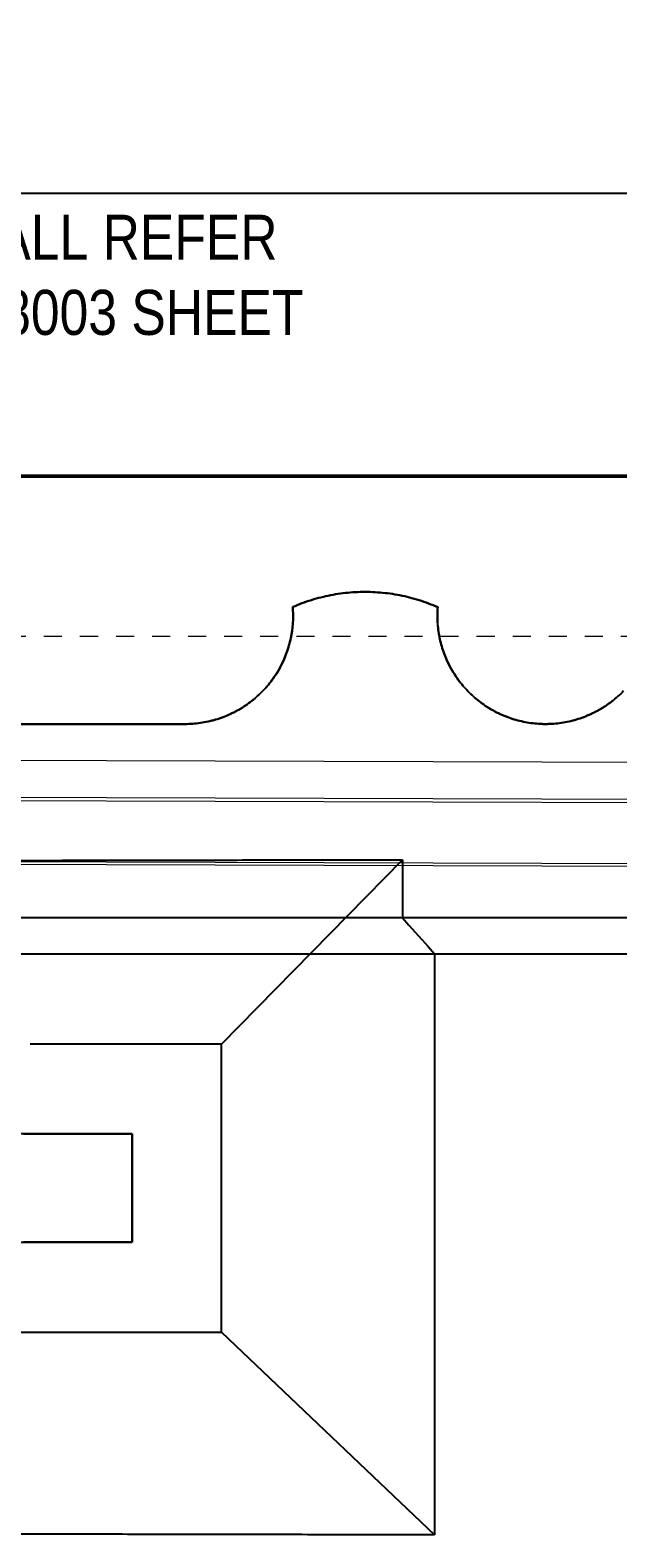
# Model space of a CAD drawing. Header units: metres. Extents: x -1161 to -1081, y 0 to 563.
# Drawn here: x -1145.6 to -1142.34, y 540.15 to 548.51 of the extents above; entities that cross this region are included whole.
import ezdxf

# ---------------------------------------------------------------- set-up
doc = ezdxf.new("R2010")
doc.units = ezdxf.units.M
doc.linetypes.add('JacobsDash', pattern=[0.0045, 0.003, -0.0015])
doc.linetypes.add('JacobsGridLine', pattern=[0.0145, 0.01, -0.001, 0.0025, -0.001])
for name, color, linetype, lineweight in [('A-FLOR', 7, 'Continuous', 50), ('A-GENM', 7, 'Continuous', 35), ('G-ANNO-TEXT', 7, 'Continuous', 9), ('S-BEAM', 7, 'Continuous', 50), ('S-BEAM-HDLN', 7, 'JacobsDash', 18), ('S-GRID', 7, 'Continuous', 9)]:
    doc.layers.add(name, color=color, linetype=linetype, lineweight=lineweight)
doc.styles.add('Arial Narrow_2', font='ARIALN.TTF', dxfattribs={"height": 0.25})

# ---------------------------------------------------------------- blocks, each defined once
blk = doc.blocks.new('Top of Pavement - RL A - Top of Pavement - RL A-68818558-DRG-2873121 - DECK SLAB GENERAL ARRANGEMENT PLAN')
at = {"layer": 'A-GENM', "color": 253, "lineweight": 25, "true_color": 0xa3a3a3}
for points, knots in [([(133.6546, 52.825), (133.6715, 52.7614), (133.7244, 52.5621), (133.8134, 52.2271), (133.9216, 51.8201), (134.0297, 51.4132), (134.1379, 51.0062), (134.246, 50.5993), (134.3542, 50.1923), (134.4623, 49.7853), (134.5704, 49.3784), (134.6786, 48.9714), (134.7867, 48.5645), (134.8949, 48.1575), (135.003, 47.7505), (135.1111, 47.3436), (135.2193, 46.9366), (135.3274, 46.5296), (135.4356, 46.1227), (135.5437, 45.7157), (135.6519, 45.3087), (135.76, 44.9017), (135.8682, 44.4948), (135.9763, 44.0878), (136.0844, 43.6808), (136.1926, 43.2739), (136.3007, 42.8669), (136.4089, 42.4599), (136.517, 42.0529), (136.6252, 41.6459), (136.7333, 41.239), (136.8415, 40.832), (136.9496, 40.425), (137.0578, 40.018), (137.1659, 39.611), (137.274, 39.204), (137.3822, 38.7971), (137.4903, 38.3901), (137.5985, 37.9831), (137.7066, 37.5761), (137.8148, 37.1691), (137.9229, 36.7621), (138.0311, 36.3552), (138.1392, 35.9482), (138.2474, 35.5412), (138.3555, 35.1342), (138.4637, 34.7272), (138.5718, 34.3202), (138.6799, 33.9132), (138.7881, 33.5062), (138.8962, 33.0993), (139.0044, 32.6923), (139.1125, 32.2853), (139.2207, 31.8783), (139.3288, 31.4713), (139.437, 31.0643), (139.5451, 30.6573), (139.6533, 30.2503), (139.7614, 29.8433), (139.8696, 29.4363), (139.9777, 29.0294), (140.0858, 28.6224), (140.194, 28.2154), (140.3021, 27.8084), (140.4103, 27.4014), (140.5184, 26.9944), (140.6266, 26.5874), (140.7347, 26.1804), (140.8429, 25.7734), (140.951, 25.3664), (141.0592, 24.9595), (141.1673, 24.5525), (141.2754, 24.1455), (141.3836, 23.7385), (141.4917, 23.3315), (141.5999, 22.9245), (141.708, 22.5175), (141.8162, 22.1105), (141.9243, 21.7036), (142.0325, 21.2966), (142.1406, 20.8896), (142.2487, 20.4826), (142.3569, 20.0756), (142.465, 19.6686), (142.5732, 19.2616), (142.6813, 18.8547), (142.7895, 18.4477), (142.8976, 18.0407), (143.0058, 17.6337), (143.1139, 17.2268), (143.222, 16.8198), (143.3302, 16.4128), (143.4383, 16.0058), (143.5465, 15.5989), (143.6546, 15.1919), (143.7627, 14.7849), (143.8709, 14.3779), (143.961, 14.0387), (144.0331, 13.7674), (144.0871, 13.5639), (144.1412, 13.3605), (144.2133, 13.0892), (144.3034, 12.75), (144.4116, 12.3431), (144.5197, 11.9361), (144.6278, 11.5291), (144.736, 11.1222), (144.8444, 10.7153), (144.9524, 10.3083), (145.0595, 9.9011), (145.1678, 9.4942), (145.2607, 9.1557), (145.3386, 8.886), (145.3992, 8.6845), (145.4628, 8.484), (145.5289, 8.2844), (145.5965, 8.0852), (145.6648, 7.8863), (145.7327, 7.6873), (145.8221, 7.4215), (145.9107, 7.1555), (145.9993, 6.8894), (146.0883, 6.6235), (146.1998, 6.2912), (146.3336, 5.8925), (146.4672, 5.4936), (146.6007, 5.0948), (146.7343, 4.6959), (146.8681, 4.2972), (147.0025, 3.8987), (147.1372, 3.5003), (147.317, 2.9692), (147.4968, 2.4381), (147.6766, 1.907), (147.8114, 1.5086), (147.9462, 1.1103), (148.0811, 0.712), (148.2159, 0.3137), (148.3507, -0.0847), (148.4855, -0.483), (148.6204, -0.8813), (148.7552, -1.2796), (148.89, -1.6778), (149.0248, -2.0761), (149.1596, -2.4744), (149.2944, -2.8727), (149.4293, -3.2709), (149.5641, -3.6692), (149.6727, -3.9902), (149.7365, -4.1785), (149.7553, -4.234)], [0.3165627, 0.3165627, 0.3165627, 0.3165627, 0.3179191, 0.3208092, 0.3236994, 0.3265896, 0.3294798, 0.3323699, 0.3352601, 0.3381503, 0.3410405, 0.3439306, 0.3468208, 0.349711, 0.3526012, 0.3554913, 0.3583815, 0.3612717, 0.3641618, 0.367052, 0.3699422, 0.3728324, 0.3757225, 0.3786127, 0.3815029, 0.3843931, 0.3872832, 0.3901734, 0.3930636, 0.3959538, 0.3988439, 0.4017341, 0.4046243, 0.4075145, 0.4104046, 0.4132948, 0.416185, 0.4190751, 0.4219653, 0.4248555, 0.4277457, 0.4306358, 0.433526, 0.4364162, 0.4393064, 0.4421965, 0.4450867, 0.4479769, 0.4508671, 0.4537572, 0.4566474, 0.4595376, 0.4624277, 0.4653179, 0.4682081, 0.4710983, 0.4739884, 0.4768786, 0.4797688, 0.482659, 0.4855491, 0.4884393, 0.4913295, 0.4942197, 0.4971098, 0.5, 0.5028902, 0.5057803, 0.5086705, 0.5115607, 0.5144509, 0.517341, 0.5202312, 0.5231214, 0.5260116, 0.5289017, 0.5317919, 0.5346821, 0.5375723, 0.5404624, 0.5433526, 0.5462428, 0.5491329, 0.5520231, 0.5549133, 0.5578035, 0.5606936, 0.5635838, 0.566474, 0.5693642, 0.5722543, 0.5751445, 0.5780347, 0.5809249, 0.583815, 0.5867052, 0.5895954, 0.5924855, 0.5939306, 0.5953757, 0.5968208, 0.5982659, 0.6011561, 0.6040462, 0.6069364, 0.6098266, 0.6127168, 0.6156069, 0.6184971, 0.6213873, 0.6242775, 0.6271676, 0.6286127, 0.6300578, 0.6315029, 0.632948, 0.6343931, 0.6358382, 0.6372832, 0.6387283, 0.6416185, 0.6430636, 0.6445087, 0.6473988, 0.650289, 0.6531792, 0.6560694, 0.6589595, 0.6618497, 0.6647399, 0.6676301, 0.6705202, 0.6763006, 0.6791908, 0.6820809, 0.6849711, 0.6878613, 0.6907514, 0.6936416, 0.6965318, 0.699422, 0.7023121, 0.7052023, 0.7080925, 0.7109827, 0.7138728, 0.716763, 0.7196532, 0.7225434, 0.723752, 0.723752, 0.723752, 0.723752]), ([(133.6546, 52.825), (133.6715, 52.7614), (133.7244, 52.5621), (133.8134, 52.2271), (133.9216, 51.8201), (134.0297, 51.4132), (134.1379, 51.0062), (134.246, 50.5993), (134.3542, 50.1923), (134.4623, 49.7853), (134.5704, 49.3784), (134.6786, 48.9714), (134.7867, 48.5645), (134.8949, 48.1575), (135.003, 47.7505), (135.1111, 47.3436), (135.2193, 46.9366), (135.3274, 46.5296), (135.4356, 46.1227), (135.5437, 45.7157), (135.6519, 45.3087), (135.76, 44.9017), (135.8682, 44.4948), (135.9763, 44.0878), (136.0844, 43.6808), (136.1926, 43.2739), (136.3007, 42.8669), (136.4089, 42.4599), (136.517, 42.0529), (136.6252, 41.6459), (136.7333, 41.239), (136.8415, 40.832), (136.9496, 40.425), (137.0578, 40.018), (137.1659, 39.611), (137.274, 39.204), (137.3822, 38.7971), (137.4903, 38.3901), (137.5985, 37.9831), (137.7066, 37.5761), (137.8148, 37.1691), (137.9229, 36.7621), (138.0311, 36.3552), (138.1392, 35.9482), (138.2474, 35.5412), (138.3555, 35.1342), (138.4637, 34.7272), (138.5718, 34.3202), (138.6799, 33.9132), (138.7881, 33.5062), (138.8962, 33.0993), (139.0044, 32.6923), (139.1125, 32.2853), (139.2207, 31.8783), (139.3288, 31.4713), (139.437, 31.0643), (139.5451, 30.6573), (139.6533, 30.2503), (139.7614, 29.8433), (139.8696, 29.4363), (139.9777, 29.0294), (140.0858, 28.6224), (140.194, 28.2154), (140.3021, 27.8084), (140.4103, 27.4014), (140.5184, 26.9944), (140.6266, 26.5874), (140.7347, 26.1804), (140.8429, 25.7734), (140.951, 25.3664), (141.0592, 24.9595), (141.1673, 24.5525), (141.2754, 24.1455), (141.3836, 23.7385), (141.5278, 23.1958), (141.672, 22.6532), (141.8162, 22.1105), (141.9243, 21.7036), (142.0325, 21.2966), (142.1406, 20.8896), (142.2487, 20.4826), (142.3569, 20.0756), (142.465, 19.6686), (142.5732, 19.2616), (142.6813, 18.8547), (142.7895, 18.4477), (142.8976, 18.0407), (143.0058, 17.6337), (143.1139, 17.2268), (143.222, 16.8198), (143.3302, 16.4128), (143.4383, 16.0058), (143.5465, 15.5989), (143.6546, 15.1919), (143.7627, 14.7849), (143.8709, 14.3779), (143.961, 14.0387), (144.0331, 13.7674), (144.0871, 13.5639), (144.1412, 13.3605), (144.2133, 13.0892), (144.3034, 12.75), (144.4116, 12.3431), (144.5197, 11.9361), (144.6278, 11.5291), (144.736, 11.1222), (144.8444, 10.7153), (144.9524, 10.3083), (145.0595, 9.9011), (145.1678, 9.4942), (145.2607, 9.1557), (145.3386, 8.886), (145.3992, 8.6845), (145.4628, 8.484), (145.5289, 8.2844), (145.5965, 8.0852), (145.6648, 7.8863), (145.7327, 7.6873), (145.8221, 7.4215), (145.9107, 7.1555), (145.9993, 6.8894), (146.0883, 6.6235), (146.1998, 6.2912), (146.3336, 5.8925), (146.4672, 5.4936), (146.6007, 5.0948), (146.7343, 4.6959), (146.8681, 4.2972), (147.0025, 3.8987), (147.1372, 3.5003), (147.2721, 3.102), (147.4069, 2.7037), (147.5418, 2.3053), (147.6766, 1.907), (147.8114, 1.5086), (147.9462, 1.1103), (148.0811, 0.712), (148.2159, 0.3137), (148.3507, -0.0847), (148.4855, -0.483), (148.6204, -0.8813), (148.7552, -1.2796), (148.89, -1.6778), (149.0248, -2.0761), (149.1596, -2.4744), (149.2944, -2.8727), (149.4293, -3.2709), (149.5641, -3.6692), (149.6727, -3.9902), (149.7365, -4.1785), (149.7553, -4.234)], [0.3165627, 0.3165627, 0.3165627, 0.3165627, 0.3179191, 0.3208092, 0.3236994, 0.3265896, 0.3294798, 0.3323699, 0.3352601, 0.3381503, 0.3410405, 0.3439306, 0.3468208, 0.349711, 0.3526012, 0.3554913, 0.3583815, 0.3612717, 0.3641618, 0.367052, 0.3699422, 0.3728324, 0.3757225, 0.3786127, 0.3815029, 0.3843931, 0.3872832, 0.3901734, 0.3930636, 0.3959538, 0.3988439, 0.4017341, 0.4046243, 0.4075145, 0.4104046, 0.4132948, 0.416185, 0.4190751, 0.4219653, 0.4248555, 0.4277457, 0.4306358, 0.433526, 0.4364162, 0.4393064, 0.4421965, 0.4450867, 0.4479769, 0.4508671, 0.4537572, 0.4566474, 0.4595376, 0.4624277, 0.4653179, 0.4682081, 0.4710983, 0.4739884, 0.4768786, 0.4797688, 0.482659, 0.4855491, 0.4884393, 0.4913295, 0.4942197, 0.4971098, 0.5, 0.5028902, 0.5057803, 0.5086705, 0.5115607, 0.5144509, 0.517341, 0.5202312, 0.5231214, 0.5260116, 0.5317919, 0.5346821, 0.5375723, 0.5404624, 0.5433526, 0.5462428, 0.5491329, 0.5520231, 0.5549133, 0.5578035, 0.5606936, 0.5635838, 0.566474, 0.5693642, 0.5722543, 0.5751445, 0.5780347, 0.5809249, 0.583815, 0.5867052, 0.5895954, 0.5924855, 0.5939306, 0.5953757, 0.5968208, 0.5982659, 0.6011561, 0.6040462, 0.6069364, 0.6098266, 0.6127168, 0.6156069, 0.6184971, 0.6213873, 0.6242775, 0.6271676, 0.6286127, 0.6300578, 0.6315029, 0.632948, 0.6343931, 0.6358382, 0.6372832, 0.6387283, 0.6416185, 0.6430636, 0.6445087, 0.6473988, 0.650289, 0.6531792, 0.6560694, 0.6589595, 0.6618497, 0.6647399, 0.6676301, 0.6705202, 0.6734104, 0.6763006, 0.6791908, 0.6820809, 0.6849711, 0.6878613, 0.6907514, 0.6936416, 0.6965318, 0.699422, 0.7023121, 0.7052023, 0.7080925, 0.7109827, 0.7138728, 0.716763, 0.7196532, 0.7225434, 0.723752, 0.723752, 0.723752, 0.723752])]:
    blk.add_open_spline(points, degree=3, knots=knots, dxfattribs=at)
at = {"layer": 'A-GENM', "color": 9, "lineweight": 25, "true_color": 0xbebebe}
blk.add_open_spline([(130.8438, 46.9628), (130.8638, 46.8875), (130.9198, 46.6767), (131.0118, 46.3304), (131.1198, 45.924), (131.2278, 45.5175), (131.3359, 45.1111), (131.4439, 44.7046), (131.5519, 44.2981), (131.6599, 43.8917), (131.7679, 43.4852), (131.876, 43.0788), (131.984, 42.6723), (132.092, 42.2658), (132.2, 41.8594), (132.308, 41.4529), (132.3801, 41.1819), (132.4161, 41.0465)], degree=3, knots=[0.35099505, 0.35099505, 0.35099505, 0.35099505, 0.35260116, 0.35549133, 0.3583815, 0.36127168, 0.36416185, 0.36705202, 0.3699422, 0.37283237, 0.37572254, 0.37861272, 0.38150289, 0.38439306, 0.38728324, 0.39017341, 0.39306358, 0.39306358, 0.39306358, 0.39306358], dxfattribs=at)
for points in [[(131.0978, 46.7849), (131.0774, 46.8617), (131.057, 46.9386), (131.0366, 47.0154)], [(131.3139, 45.9719), (131.2779, 46.1074), (131.2059, 46.3784), (131.1338, 46.6494), (131.0978, 46.7849)], [(131.5299, 45.1589), (131.4939, 45.2944), (131.4219, 45.5654), (131.3499, 45.8364), (131.3139, 45.9719)], [(131.746, 44.346), (131.71, 44.4815), (131.638, 44.7525), (131.5659, 45.0234), (131.5299, 45.1589)], [(131.962, 43.533), (131.926, 43.6685), (131.854, 43.9395), (131.782, 44.2105), (131.746, 44.346)]]:
    blk.add_open_spline(points, degree=3, dxfattribs=at)
blk = doc.blocks.new('T2DPAA-T2D-C3S-RS-M3D-100334_rvt-1-DRG-2873121 - DECK SLAB GENERAL ARRANGEMENT PLAN')
at = {"layer": 'A-GENM', "color": 254, "lineweight": 25, "true_color": 0xd1d1d1}
for p, q in [((-1144.5404, 542.8767), (-1143.5371, 543.9007)), ((-1144.5404, 542.8767), (-1145.6012, 542.8767)), ((-1144.5401, 541.986), (-1144.5404, 542.8767)), ((-1145.0363, 542.3796), (-1145.9383, 542.3796)), ((-1145.0363, 541.9281), (-1145.0363, 542.3796)), ((-1145.0363, 541.7776), (-1145.0363, 541.9273)), ((-1144.5399, 541.2775), (-1144.5401, 541.9858)), ((-1145.9383, 541.7776), (-1145.0363, 541.7776)), ((-1146.4397, 541.2775), (-1144.5399, 541.2775)), ((-1144.5399, 541.2775), (-1143.3583, 540.1528))]:
    blk.add_line(p, q, dxfattribs=at)
at = {"layer": 'A-GENM', "color": 9, "lineweight": 25, "true_color": 0xbebebe}
for p, q in [((-1145.0363, 542.3043), (-1145.0363, 542.3796)), ((-1145.0363, 542.2291), (-1145.0363, 542.3043)), ((-1145.0363, 542.1538), (-1145.0363, 542.2291)), ((-1145.0363, 542.0786), (-1145.0363, 542.1538)), ((-1145.0363, 542.0033), (-1145.0363, 542.0786)), ((-1145.0363, 541.9281), (-1145.0363, 542.0033)), ((-1145.0363, 541.8528), (-1145.0363, 541.9273)), ((-1145.0363, 541.7776), (-1145.0363, 541.8528))]:
    blk.add_line(p, q, dxfattribs=at)
at = {"layer": 'A-GENM', "color": 253, "lineweight": 25, "true_color": 0xa3a3a3}
for p, q in [((-1145.0363, 542.3796), (-1145.0363, 542.3043)), ((-1145.0363, 542.3043), (-1145.0363, 542.2291)), ((-1145.0363, 542.2291), (-1145.0363, 542.1538)), ((-1145.0363, 542.1538), (-1145.0363, 542.0786)), ((-1145.0363, 542.0786), (-1145.0363, 542.0033)), ((-1145.0363, 542.0033), (-1145.0363, 541.9281)), ((-1145.0363, 541.9273), (-1145.0363, 541.8528)), ((-1145.0363, 541.8528), (-1145.0363, 541.7776))]:
    blk.add_line(p, q, dxfattribs=at)
at = {"layer": 'A-GENM', "color": 9, "lineweight": 25, "true_color": 0xbebebe, "flags": 128}
for points in [[(-1143.5371, 543.9007), (-1143.5371, 543.8361), (-1143.5371, 543.7716), (-1143.5371, 543.707), (-1143.5371, 543.6425), (-1143.5371, 543.5779)], [(-1143.5371, 543.5779), (-1143.5014, 543.5379), (-1143.4657, 543.498), (-1143.43, 543.458), (-1143.3943, 543.418), (-1143.3586, 543.378)], [(-1143.3586, 543.378), (-1143.3586, 543.0197), (-1143.3586, 542.6613), (-1143.3585, 542.303), (-1143.3585, 541.9446)], [(-1145.0363, 541.9281), (-1145.0363, 542.0033), (-1145.0363, 542.0786), (-1145.0363, 542.1538), (-1145.0363, 542.2291), (-1145.0363, 542.3043), (-1145.0363, 542.3796)], [(-1145.0363, 541.7776), (-1145.0363, 541.8528), (-1145.0363, 541.9273)], [(-1143.3585, 541.9439), (-1143.3584, 541.5862), (-1143.3584, 541.2279), (-1143.3584, 540.8695), (-1143.3583, 540.5111), (-1143.3583, 540.1528)]]:
    blk.add_lwpolyline(points, dxfattribs=at)
at = {"layer": 'A-GENM', "color": 9, "lineweight": 25, "true_color": 0xbebebe}
for points in [[(-1144.0418, 545.3419), (-1144.0243, 545.3473), (-1144.0066, 545.3523), (-1143.9887, 545.3568)], [(-1143.9349, 545.3688), (-1143.9169, 545.3723), (-1143.8987, 545.3753), (-1143.8805, 545.3778)], [(-1143.8805, 545.3778), (-1143.8623, 545.3803), (-1143.844, 545.3823), (-1143.8257, 545.3838)], [(-1143.8257, 545.3838), (-1143.8073, 545.3853), (-1143.789, 545.3863), (-1143.7706, 545.3867)], [(-1143.7706, 545.3867), (-1143.7522, 545.3872), (-1143.7338, 545.3872), (-1143.7154, 545.3867)], [(-1143.7154, 545.3867), (-1143.6971, 545.3861), (-1143.6787, 545.3851), (-1143.6604, 545.3835)], [(-1143.6604, 545.3835), (-1143.642, 545.382), (-1143.6238, 545.3799), (-1143.6056, 545.3774)], [(-1143.6056, 545.3774), (-1143.5873, 545.3748), (-1143.5692, 545.3718), (-1143.5512, 545.3682)], [(-1143.5512, 545.3682), (-1143.5331, 545.3647), (-1143.5152, 545.3606), (-1143.4974, 545.356)], [(-1143.4974, 545.356), (-1143.4795, 545.3515), (-1143.4619, 545.3465), (-1143.4443, 545.3409)], [(-1144.1451, 545.3033), (-1144.1283, 545.3107), (-1144.1112, 545.3176), (-1144.094, 545.324)], [(-1144.1431, 545.2603), (-1144.1433, 545.2746), (-1144.1439, 545.289), (-1144.1451, 545.3033)], [(-1144.1442, 545.2172), (-1144.1433, 545.2315), (-1144.143, 545.2459), (-1144.1431, 545.2603)], [(-1144.094, 545.324), (-1144.0768, 545.3305), (-1144.0594, 545.3364), (-1144.0418, 545.3419)], [(-1143.4443, 545.3409), (-1143.4268, 545.3354), (-1143.4094, 545.3294), (-1143.3922, 545.3229)], [(-1143.3922, 545.3229), (-1143.375, 545.3165), (-1143.3579, 545.3095), (-1143.3411, 545.3021)], [(-1143.343, 545.2604), (-1143.3432, 545.2465), (-1143.3429, 545.2326), (-1143.3421, 545.2187)], [(-1143.3411, 545.3021), (-1143.3422, 545.2882), (-1143.3429, 545.2743), (-1143.343, 545.2604)], [(-1144.1483, 545.1742), (-1144.1464, 545.1885), (-1144.1451, 545.2028), (-1144.1442, 545.2172)], [(-1143.3421, 545.2187), (-1143.3412, 545.2048), (-1143.34, 545.1909), (-1143.3382, 545.1771)], [(-1143.3382, 545.1771), (-1143.3364, 545.1633), (-1143.3342, 545.1496), (-1143.3314, 545.1359)], [(-1144.1659, 545.0898), (-1144.1619, 545.1037), (-1144.1585, 545.1176), (-1144.1556, 545.1317)], [(-1144.1556, 545.1317), (-1144.1527, 545.1458), (-1144.1503, 545.16), (-1144.1483, 545.1742)], [(-1143.3313, 545.1352), (-1143.3286, 545.1218), (-1143.3254, 545.1085), (-1143.3218, 545.0953)], [(-1143.3218, 545.0953), (-1143.3181, 545.0819), (-1143.314, 545.0686), (-1143.3094, 545.0554)], [(-1144.2143, 544.9701), (-1144.2075, 544.9828), (-1144.2011, 544.9957), (-1144.1953, 545.0088)], [(-1144.1953, 545.0088), (-1144.1894, 545.0219), (-1144.184, 545.0353), (-1144.1791, 545.0488)], [(-1144.1791, 545.0488), (-1144.1742, 545.0623), (-1144.1698, 545.076), (-1144.1659, 545.0898)], [(-1143.3094, 545.0554), (-1143.3048, 545.0423), (-1143.2997, 545.0293), (-1143.2942, 545.0165)], [(-1143.2942, 545.0165), (-1143.2888, 545.0038), (-1143.2828, 544.9912), (-1143.2764, 544.9788)], [(-1144.2604, 544.8972), (-1144.2518, 544.9088), (-1144.2437, 544.9207), (-1144.236, 544.9328)], [(-1144.236, 544.9328), (-1144.2283, 544.945), (-1144.2211, 544.9574), (-1144.2143, 544.9701)], [(-1143.2764, 544.9788), (-1143.2701, 544.9664), (-1143.2633, 544.9543), (-1143.256, 544.9424)], [(-1143.256, 544.9424), (-1143.2488, 544.9305), (-1143.2412, 544.9188), (-1143.2331, 544.9074)], [(-1144.3164, 544.8317), (-1144.3063, 544.842), (-1144.2966, 544.8526), (-1144.2872, 544.8635)], [(-1144.2872, 544.8635), (-1144.2779, 544.8744), (-1144.2689, 544.8857), (-1144.2604, 544.8972)], [(-1143.2331, 544.9074), (-1143.2251, 544.8961), (-1143.2167, 544.885), (-1143.2079, 544.8742)], [(-1143.2079, 544.8742), (-1143.1991, 544.8634), (-1143.1899, 544.8529), (-1143.1804, 544.8428)], [(-1143.1804, 544.8428), (-1143.1708, 544.8326), (-1143.161, 544.8228), (-1143.1507, 544.8134)], [(-1144.4166, 544.7502), (-1144.4045, 544.758), (-1144.3928, 544.7663), (-1144.3813, 544.775)], [(-1144.3813, 544.775), (-1144.3698, 544.7836), (-1144.3587, 544.7927), (-1144.3478, 544.8022)], [(-1144.3478, 544.8022), (-1144.337, 544.8117), (-1144.3265, 544.8215), (-1144.3164, 544.8317)], [(-1143.1507, 544.8134), (-1143.1405, 544.8039), (-1143.13, 544.7948), (-1143.1191, 544.7861)], [(-1143.1191, 544.7861), (-1143.1083, 544.7774), (-1143.0971, 544.769), (-1143.0857, 544.7611)], [(-1143.0857, 544.7611), (-1143.0743, 544.7531), (-1143.0626, 544.7456), (-1143.0506, 544.7384)], [(-1142.4088, 544.7553), (-1142.3971, 544.7632), (-1142.3856, 544.7715), (-1142.3744, 544.7802)], [(-1142.3744, 544.7802), (-1142.3632, 544.789), (-1142.3523, 544.7981), (-1142.3418, 544.8075)], [(-1144.5728, 544.6783), (-1144.559, 544.6823), (-1144.5454, 544.6869), (-1144.5319, 544.692)], [(-1144.5319, 544.692), (-1144.5185, 544.697), (-1144.5052, 544.7026), (-1144.4921, 544.7086)], [(-1144.4921, 544.7086), (-1144.4791, 544.7146), (-1144.4662, 544.7211), (-1144.4536, 544.728)], [(-1144.4536, 544.728), (-1144.441, 544.735), (-1144.4287, 544.7424), (-1144.4166, 544.7502)], [(-1143.0506, 544.7384), (-1143.0387, 544.7313), (-1143.0265, 544.7246), (-1143.0141, 544.7183)], [(-1143.0141, 544.7183), (-1143.0016, 544.712), (-1142.989, 544.7061), (-1142.9762, 544.7007)], [(-1142.9762, 544.7007), (-1142.9633, 544.6953), (-1142.9503, 544.6904), (-1142.9371, 544.6859)], [(-1142.9371, 544.6859), (-1142.924, 544.6814), (-1142.9106, 544.6773), (-1142.8972, 544.6737)], [(-1142.6025, 544.6703), (-1142.5887, 544.6736), (-1142.5751, 544.6774), (-1142.5616, 544.6817)], [(-1142.5616, 544.6817), (-1142.548, 544.686), (-1142.5347, 544.6908), (-1142.5215, 544.696)], [(-1142.5215, 544.696), (-1142.5083, 544.7013), (-1142.4953, 544.707), (-1142.4826, 544.7131)], [(-1142.4826, 544.7131), (-1142.4698, 544.7193), (-1142.4572, 544.7259), (-1142.4449, 544.7329)], [(-1142.4449, 544.7329), (-1142.4326, 544.7399), (-1142.4206, 544.7474), (-1142.4088, 544.7553)], [(-1145.7034, 544.6536), (-1145.6634, 544.6536), (-1145.6234, 544.6536), (-1145.5833, 544.6536)], [(-1145.5833, 544.6536), (-1145.5433, 544.6536), (-1145.5033, 544.6536), (-1145.4633, 544.6536)], [(-1145.4633, 544.6536), (-1145.4233, 544.6536), (-1145.3833, 544.6536), (-1145.3433, 544.6536)], [(-1145.3433, 544.6536), (-1145.3033, 544.6536), (-1145.2632, 544.6536), (-1145.2232, 544.6536)], [(-1145.2232, 544.6536), (-1145.1832, 544.6536), (-1145.1432, 544.6536), (-1145.1032, 544.6536)], [(-1145.1032, 544.6536), (-1145.0632, 544.6536), (-1145.0232, 544.6536), (-1144.9832, 544.6536)], [(-1144.9832, 544.6536), (-1144.9431, 544.6536), (-1144.9031, 544.6536), (-1144.8631, 544.6536)], [(-1144.8631, 544.6536), (-1144.8231, 544.6536), (-1144.7831, 544.6536), (-1144.7431, 544.6536)], [(-1144.7431, 544.6536), (-1144.7287, 544.6536), (-1144.7143, 544.6541), (-1144.7, 544.6552)], [(-1144.7, 544.6552), (-1144.6856, 544.6562), (-1144.6713, 544.6577), (-1144.6571, 544.6598)], [(-1144.6571, 544.6598), (-1144.6428, 544.6619), (-1144.6287, 544.6644), (-1144.6146, 544.6675)], [(-1142.8972, 544.6737), (-1142.8835, 544.6701), (-1142.8696, 544.6669), (-1142.8557, 544.6643)], [(-1142.8557, 544.6643), (-1142.8418, 544.6616), (-1142.8278, 544.6594), (-1142.8137, 544.6578)], [(-1142.8137, 544.6578), (-1142.7996, 544.6561), (-1142.7855, 544.6549), (-1142.7713, 544.6543)], [(-1142.7713, 544.6543), (-1142.7642, 544.6539), (-1142.7501, 544.6535), (-1142.7359, 544.6536), (-1142.7288, 544.6538)], [(-1142.7288, 544.6538), (-1142.7146, 544.6541), (-1142.7005, 544.655), (-1142.6863, 544.6563)], [(-1142.6863, 544.6563), (-1142.6722, 544.6576), (-1142.6582, 544.6595), (-1142.6442, 544.6618)], [(-1142.6442, 544.6618), (-1142.6302, 544.6641), (-1142.6163, 544.667), (-1142.6025, 544.6703)], [(-1137.5795, 543.5779), (-1137.7119, 543.5779), (-1137.9767, 543.5779), (-1138.3739, 543.5779), (-1138.7711, 543.5779), (-1139.1682, 543.5779), (-1139.5654, 543.5779), (-1139.9626, 543.5779), (-1140.3598, 543.5779), (-1140.7569, 543.5779), (-1141.1541, 543.5779), (-1141.5512, 543.5779), (-1141.9484, 543.5779), (-1142.3456, 543.5779), (-1142.7427, 543.5779), (-1143.1399, 543.5779), (-1143.4047, 543.5779), (-1143.5371, 543.5779)], [(-1143.3586, 543.378), (-1143.225, 543.378), (-1143.0913, 543.378), (-1142.9576, 543.378)], [(-1142.9576, 543.378), (-1142.824, 543.378), (-1142.6903, 543.378), (-1142.5566, 543.378)], [(-1142.5566, 543.378), (-1142.423, 543.378), (-1142.2893, 543.378), (-1142.1556, 543.378)]]:
    blk.add_open_spline(points, degree=3, dxfattribs=at)
at = {"layer": 'A-GENM', "color": 253, "lineweight": 25, "true_color": 0xa3a3a3}
for points in [[(-1143.9887, 545.3568), (-1144.0066, 545.3523), (-1144.0243, 545.3473), (-1144.0418, 545.3419)], [(-1143.9349, 545.3688), (-1143.953, 545.3653), (-1143.9709, 545.3613), (-1143.9887, 545.3568)], [(-1143.8805, 545.3778), (-1143.8987, 545.3753), (-1143.9169, 545.3723), (-1143.9349, 545.3688)], [(-1143.8257, 545.3838), (-1143.844, 545.3823), (-1143.8623, 545.3803), (-1143.8805, 545.3778)], [(-1143.7706, 545.3867), (-1143.789, 545.3863), (-1143.8073, 545.3853), (-1143.8257, 545.3838)], [(-1143.7154, 545.3867), (-1143.7338, 545.3872), (-1143.7522, 545.3872), (-1143.7706, 545.3867)], [(-1143.6604, 545.3835), (-1143.6787, 545.3851), (-1143.6971, 545.3861), (-1143.7154, 545.3867)], [(-1143.6056, 545.3774), (-1143.6238, 545.3799), (-1143.642, 545.382), (-1143.6604, 545.3835)], [(-1143.5512, 545.3682), (-1143.5692, 545.3718), (-1143.5873, 545.3748), (-1143.6056, 545.3774)], [(-1143.4974, 545.3561), (-1143.5063, 545.3583), (-1143.5242, 545.3626), (-1143.5421, 545.3664), (-1143.5512, 545.3682)], [(-1143.4443, 545.3409), (-1143.4619, 545.3465), (-1143.4795, 545.3515), (-1143.4974, 545.3561)], [(-1144.094, 545.324), (-1144.1112, 545.3176), (-1144.1283, 545.3107), (-1144.1451, 545.3033)], [(-1144.1451, 545.3033), (-1144.1439, 545.289), (-1144.1433, 545.2746), (-1144.1431, 545.2603)], [(-1144.1431, 545.2603), (-1144.143, 545.2459), (-1144.1433, 545.2315), (-1144.1442, 545.2172)], [(-1144.0418, 545.3419), (-1144.0594, 545.3364), (-1144.0768, 545.3305), (-1144.094, 545.324)], [(-1143.3922, 545.3229), (-1143.4094, 545.3294), (-1143.4268, 545.3354), (-1143.4443, 545.3409)], [(-1143.3411, 545.3021), (-1143.3579, 545.3095), (-1143.375, 545.3165), (-1143.3922, 545.3229)], [(-1143.342, 545.2187), (-1143.3429, 545.2326), (-1143.3432, 545.2465), (-1143.343, 545.2604)], [(-1143.343, 545.2604), (-1143.3429, 545.2743), (-1143.3422, 545.2882), (-1143.3411, 545.3021)], [(-1144.1442, 545.2172), (-1144.1451, 545.2028), (-1144.1464, 545.1885), (-1144.1483, 545.1742)], [(-1143.3382, 545.1771), (-1143.3399, 545.1909), (-1143.3412, 545.2048), (-1143.342, 545.2187)], [(-1143.3314, 545.1359), (-1143.3341, 545.1496), (-1143.3364, 545.1633), (-1143.3382, 545.1771)], [(-1144.1556, 545.1317), (-1144.1585, 545.1176), (-1144.1619, 545.1037), (-1144.1659, 545.0898)], [(-1144.1483, 545.1742), (-1144.1493, 545.1671), (-1144.1515, 545.1529), (-1144.1541, 545.1388), (-1144.1556, 545.1317)], [(-1143.3218, 545.0953), (-1143.3254, 545.1085), (-1143.3286, 545.1218), (-1143.3313, 545.1352)], [(-1143.3094, 545.0554), (-1143.314, 545.0686), (-1143.3181, 545.0819), (-1143.3218, 545.0953)], [(-1144.1953, 545.0088), (-1144.2011, 544.9957), (-1144.2075, 544.9828), (-1144.2143, 544.9701)], [(-1144.1791, 545.0488), (-1144.184, 545.0353), (-1144.1894, 545.0219), (-1144.1953, 545.0088)], [(-1144.1659, 545.0898), (-1144.1698, 545.076), (-1144.1742, 545.0623), (-1144.1791, 545.0488)], [(-1143.2942, 545.0165), (-1143.2997, 545.0293), (-1143.3048, 545.0423), (-1143.3094, 545.0554)], [(-1143.2764, 544.9788), (-1143.2828, 544.9912), (-1143.2888, 545.0038), (-1143.2942, 545.0165)], [(-1144.236, 544.9328), (-1144.2437, 544.9207), (-1144.2518, 544.9088), (-1144.2604, 544.8972)], [(-1144.2143, 544.9701), (-1144.2211, 544.9574), (-1144.2283, 544.945), (-1144.236, 544.9328)], [(-1143.256, 544.9424), (-1143.2633, 544.9543), (-1143.2701, 544.9664), (-1143.2764, 544.9788)], [(-1143.2331, 544.9074), (-1143.2412, 544.9188), (-1143.2488, 544.9305), (-1143.256, 544.9424)], [(-1144.2872, 544.8635), (-1144.2966, 544.8526), (-1144.3063, 544.842), (-1144.3164, 544.8317)], [(-1144.2604, 544.8972), (-1144.2689, 544.8857), (-1144.2779, 544.8744), (-1144.2872, 544.8635)], [(-1143.2079, 544.8742), (-1143.2167, 544.885), (-1143.2251, 544.8961), (-1143.2331, 544.9074)], [(-1143.1804, 544.8428), (-1143.1899, 544.8529), (-1143.1991, 544.8634), (-1143.2079, 544.8742)], [(-1143.1507, 544.8134), (-1143.161, 544.8228), (-1143.1708, 544.8326), (-1143.1804, 544.8428)], [(-1144.3813, 544.775), (-1144.3928, 544.7663), (-1144.4045, 544.758), (-1144.4166, 544.7502)], [(-1144.3478, 544.8022), (-1144.3586, 544.7927), (-1144.3698, 544.7836), (-1144.3813, 544.775)], [(-1144.3164, 544.8317), (-1144.3265, 544.8215), (-1144.337, 544.8117), (-1144.3478, 544.8022)], [(-1143.1191, 544.7861), (-1143.13, 544.7948), (-1143.1405, 544.8039), (-1143.1507, 544.8134)], [(-1143.0857, 544.7611), (-1143.0971, 544.769), (-1143.1083, 544.7774), (-1143.1191, 544.7861)], [(-1143.0506, 544.7384), (-1143.0626, 544.7456), (-1143.0743, 544.7531), (-1143.0857, 544.7611)], [(-1142.3744, 544.7803), (-1142.3856, 544.7715), (-1142.3971, 544.7632), (-1142.4088, 544.7553)], [(-1142.3418, 544.8076), (-1142.3523, 544.7981), (-1142.3632, 544.789), (-1142.3744, 544.7803)], [(-1142.3112, 544.8371), (-1142.3211, 544.8269), (-1142.3313, 544.817), (-1142.3418, 544.8076)], [(-1144.5728, 544.6783), (-1144.5866, 544.6742), (-1144.6006, 544.6706), (-1144.6146, 544.6675)], [(-1144.5319, 544.692), (-1144.5454, 544.6869), (-1144.559, 544.6823), (-1144.5728, 544.6783)], [(-1144.4921, 544.7086), (-1144.5052, 544.7026), (-1144.5185, 544.697), (-1144.5319, 544.692)], [(-1144.4536, 544.728), (-1144.4662, 544.7211), (-1144.4791, 544.7146), (-1144.4921, 544.7086)], [(-1144.4166, 544.7502), (-1144.4287, 544.7424), (-1144.441, 544.735), (-1144.4536, 544.728)], [(-1143.0141, 544.7183), (-1143.0265, 544.7246), (-1143.0387, 544.7313), (-1143.0506, 544.7384)], [(-1142.9762, 544.7007), (-1142.989, 544.7061), (-1143.0016, 544.712), (-1143.0141, 544.7183)], [(-1142.9371, 544.6859), (-1142.9503, 544.6904), (-1142.9633, 544.6953), (-1142.9762, 544.7007)], [(-1142.8972, 544.6737), (-1142.9106, 544.6773), (-1142.924, 544.6814), (-1142.9371, 544.6859)], [(-1142.5615, 544.6817), (-1142.5751, 544.6774), (-1142.5887, 544.6736), (-1142.6025, 544.6703)], [(-1142.5215, 544.696), (-1142.5347, 544.6908), (-1142.548, 544.686), (-1142.5615, 544.6817)], [(-1142.4826, 544.7131), (-1142.4953, 544.707), (-1142.5083, 544.7013), (-1142.5215, 544.696)], [(-1142.4449, 544.7329), (-1142.4573, 544.7259), (-1142.4698, 544.7193), (-1142.4826, 544.7131)], [(-1142.4088, 544.7553), (-1142.4206, 544.7474), (-1142.4326, 544.74), (-1142.4449, 544.7329)], [(-1145.5833, 544.6536), (-1145.6234, 544.6536), (-1145.6634, 544.6536), (-1145.7034, 544.6536)], [(-1145.4633, 544.6536), (-1145.5033, 544.6536), (-1145.5433, 544.6536), (-1145.5833, 544.6536)], [(-1145.3433, 544.6536), (-1145.3833, 544.6536), (-1145.4233, 544.6536), (-1145.4633, 544.6536)], [(-1145.2232, 544.6536), (-1145.2632, 544.6536), (-1145.3033, 544.6536), (-1145.3433, 544.6536)], [(-1145.1032, 544.6536), (-1145.1432, 544.6536), (-1145.1832, 544.6536), (-1145.2232, 544.6536)], [(-1144.9832, 544.6536), (-1145.0232, 544.6536), (-1145.0632, 544.6536), (-1145.1032, 544.6536)], [(-1144.8631, 544.6536), (-1144.9031, 544.6536), (-1144.9431, 544.6536), (-1144.9832, 544.6536)], [(-1144.7431, 544.6536), (-1144.7831, 544.6536), (-1144.8231, 544.6536), (-1144.8631, 544.6536)], [(-1144.7, 544.6552), (-1144.7143, 544.6541), (-1144.7287, 544.6536), (-1144.7431, 544.6536)], [(-1144.6571, 544.6598), (-1144.6713, 544.6577), (-1144.6856, 544.6562), (-1144.7, 544.6552)], [(-1144.6146, 544.6675), (-1144.6287, 544.6644), (-1144.6428, 544.6619), (-1144.6571, 544.6598)], [(-1142.8557, 544.6643), (-1142.8696, 544.6669), (-1142.8835, 544.6701), (-1142.8972, 544.6737)], [(-1142.8137, 544.6578), (-1142.8278, 544.6594), (-1142.8418, 544.6616), (-1142.8557, 544.6643)], [(-1142.7713, 544.6543), (-1142.7855, 544.6549), (-1142.7996, 544.6561), (-1142.8137, 544.6578)], [(-1142.7288, 544.6538), (-1142.743, 544.6534), (-1142.7571, 544.6536), (-1142.7713, 544.6543)], [(-1142.6863, 544.6563), (-1142.7005, 544.655), (-1142.7146, 544.6541), (-1142.7288, 544.6538)], [(-1142.6442, 544.6618), (-1142.6582, 544.6595), (-1142.6722, 544.6576), (-1142.6863, 544.6563)], [(-1142.6025, 544.6703), (-1142.6163, 544.667), (-1142.6302, 544.6642), (-1142.6442, 544.6618)], [(-1145.6376, 542.3796), (-1145.6042, 542.3796), (-1145.5708, 542.3796), (-1145.5374, 542.3796)], [(-1145.5374, 542.3796), (-1145.504, 542.3796), (-1145.4706, 542.3796), (-1145.4372, 542.3796)], [(-1145.4372, 542.3796), (-1145.4038, 542.3796), (-1145.3704, 542.3796), (-1145.337, 542.3796)], [(-1145.337, 542.3796), (-1145.3036, 542.3796), (-1145.2702, 542.3796), (-1145.2367, 542.3796)], [(-1145.2367, 542.3796), (-1145.2033, 542.3796), (-1145.1699, 542.3796), (-1145.1365, 542.3796)], [(-1145.1365, 542.3796), (-1145.1031, 542.3796), (-1145.0697, 542.3796), (-1145.0363, 542.3796)], [(-1145.5374, 541.7776), (-1145.5708, 541.7776), (-1145.6042, 541.7776), (-1145.6376, 541.7776)], [(-1145.4372, 541.7776), (-1145.4706, 541.7776), (-1145.504, 541.7776), (-1145.5374, 541.7776)], [(-1145.337, 541.7776), (-1145.3704, 541.7776), (-1145.4038, 541.7776), (-1145.4372, 541.7776)], [(-1145.2367, 541.7776), (-1145.2702, 541.7776), (-1145.3036, 541.7776), (-1145.337, 541.7776)], [(-1145.1365, 541.7776), (-1145.1699, 541.7776), (-1145.2033, 541.7776), (-1145.2367, 541.7776)], [(-1145.0363, 541.7776), (-1145.0697, 541.7776), (-1145.1031, 541.7776), (-1145.1365, 541.7776)]]:
    blk.add_open_spline(points, degree=3, dxfattribs=at)
at = {"layer": 'A-GENM', "color": 9, "lineweight": 25, "true_color": 0xbebebe}
for points, knots in [([(-1143.9887, 545.3568), (-1143.9798, 545.3591), (-1143.9619, 545.3633), (-1143.9439, 545.3671), (-1143.9349, 545.3688)], [-0.8, -0.8, -0.8, -0.8, -0.76666667, -0.73333333, -0.73333333, -0.73333333, -0.73333333]), ([(-1144.6146, 544.6675), (-1144.6076, 544.6691), (-1144.5936, 544.6724), (-1144.5797, 544.6762), (-1144.5728, 544.6783)], [-0.86956522, -0.86956522, -0.86956522, -0.86956522, -0.84782609, -0.82608696, -0.82608696, -0.82608696, -0.82608696]), ([(-1145.8418, 543.8969), (-1145.7917, 543.8969), (-1145.6697, 543.8968), (-1145.476, 543.897), (-1145.1887, 543.8973), (-1144.8297, 543.8981), (-1144.3988, 543.899), (-1143.968, 543.8998), (-1143.6807, 543.9004), (-1143.5371, 543.9007)], [0.4056712, 0.4056712, 0.4056712, 0.4056712, 0.4444444, 0.5, 0.5555556, 0.6666667, 0.7777778, 0.8888889, 1, 1, 1, 1]), ([(-1143.3583, 540.1528), (-1143.5149, 540.1531), (-1143.828, 540.1536), (-1144.2978, 540.1545), (-1144.7675, 540.1553), (-1145.159, 540.1561), (-1145.4721, 540.1565), (-1145.707, 540.1567), (-1145.9419, 540.1566), (-1146.1767, 540.1564), (-1146.4116, 540.1562), (-1146.7247, 540.1559), (-1147.1162, 540.1558), (-1147.4293, 540.1556), (-1147.5859, 540.1555)], [0, 0, 0, 0, 0.111111, 0.222222, 0.333333, 0.444444, 0.5, 0.555556, 0.611111, 0.666667, 0.722222, 0.777778, 0.888889, 1, 1, 1, 1])]:
    blk.add_open_spline(points, degree=3, knots=knots, dxfattribs=at)
at = {"layer": 'A-GENM', "color": 253, "lineweight": 25, "true_color": 0xa3a3a3, "rotation": 75.11694444444437}
blk.add_blockref('Top of Pavement - RL A - Top of Pavement - RL A-68818558-DRG-2873121 - DECK SLAB GENERAL ARRANGEMENT PLAN', (-1134.0578, 404.8616), dxfattribs=at)
blk = doc.blocks.new('03_SFR_ACS_Abutment_BR08_Retaining wall CS - ABUTMENT EAST_BR8_1-7988247-DRG-2873121 - DECK SLAB GENERAL ARRANGEMENT PLAN')
at = {"layer": 'S-BEAM', "color": 252, "true_color": 0x888888}
blk.add_line((-1135.8415, 546.0286), (-1145.8229, 546.0286), dxfattribs=at)

msp = doc.modelspace()

# ---------------------------------------------------------------- linework, layer by layer
at = {"layer": 'A-FLOR', "color": 9, "lineweight": 18, "true_color": 0xc3c3c3}
for p, q in [((-1145.841, 544.4536), (-1136.8357, 544.4261)), ((-1136.0518, 544.2149), (-1145.841, 544.2455)), ((-1136.0519, 544.197), (-1145.841, 544.2275)), ((-1136.0531, 543.8587), (-1145.8409, 543.8892)), ((-1136.0532, 543.8437), (-1145.8409, 543.8742)), ((-1140.0478, 543.8559), (-1145.8409, 543.8734))]:
    msp.add_line(p, q, dxfattribs=at)
at = {"layer": 'S-GRID', "linetype": 'JacobsGridLine', "lineweight": 18}
msp.add_line((-1148.5251, 545.1411), (-1135.8415, 545.1411), dxfattribs=at)

# ---------------------------------------------------------------- block references
at = {"lineweight": 5}
msp.add_blockref('T2DPAA-T2D-C3S-RS-M3D-100334_rvt-1-DRG-2873121 - DECK SLAB GENERAL ARRANGEMENT PLAN', (0, 0), dxfattribs=at)
at = {"layer": 'S-BEAM-HDLN', "color": 252, "true_color": 0x888888}
msp.add_blockref('03_SFR_ACS_Abutment_BR08_Retaining wall CS - ABUTMENT EAST_BR8_1-7988247-DRG-2873121 - DECK SLAB GENERAL ARRANGEMENT PLAN', (0, 0), dxfattribs=at)

# ---------------------------------------------------------------- next in the draw order: texts
at = {"layer": 'G-ANNO-TEXT', "char_height": 0.25, "attachment_point": 1, "style": 'Arial Narrow_2', "bg_fill": 3, "box_fill_scale": 1, "bg_fill_color": 256, "bg_fill_true_color": 13158600, "bg_fill_transparency": 0}
for s, insert in [('RETAINING WALL REFER ', (-1147.6976, 547.4803)), ('TO DRAWING 8003 SHEET ', (-1147.6976, 547.0636))]:
    msp.add_mtext(s, dxfattribs=dict(at, insert=insert))

doc.saveas('drawing.dxf')
